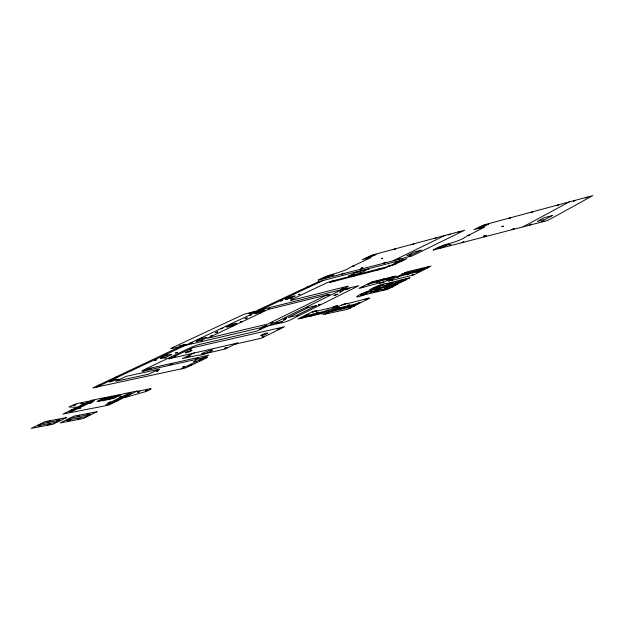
<?xml version="1.0" encoding="UTF-8"?>
<svg xmlns="http://www.w3.org/2000/svg" width="624" height="624" viewBox="0 0 624 624"><rect width="100%" height="100%" fill="white"/><g stroke="black" fill="none" stroke-linecap="round" stroke-linejoin="round"><path stroke-width="0.94" d="M103.678 400.218L97.102 401.544L105.066 397.558L91.658 400.249L62.938 414.071L108.748 405.101L137.413 390.936L123.029 393.884L114.075 398.128L102.695 400.85L108.576 397.855L112.562 396.677L107.367 399.477M375.882 254.545L370.43 257.096L366.241 258.242M366.226 258.227L371.709 255.661L375.905 254.514M389.017 280.706L388.573 281.143L413.696 274.927L431.044 266.058L407.246 271.752L389.08 280.675M388.237 266.549L384.766 268.273L329.823 282.415L333.427 280.699L393.151 265.184L406.84 258.734L318.568 281.674L257.626 310.276L261.526 309.613L243.68 314.426L171.062 348.309L171.007 348.769L185.89 345.173L178.589 347.373L92.836 387.894L185.593 367.949L207.379 357.583L207.379 357.162L202.925 358.051L208.611 355.22L149.175 368.41L143.668 371.038A7.051 0.796 -20 0 1 144.823 369.361L190.102 347.825A6.661 0.725 -19.6 0 1 200.109 344.292L256.534 331.157L268.492 325.751L284.942 322.015L289.115 320.533L358.706 285.753L341.211 289.809L348.262 286.447L347.662 286.221L293.186 299.887A5.881 0.577 -19 0 1 292.243 299.239L324.995 283.655A5.632 0.53 -18.8 0 1 333.427 280.699M523.052 226.816L569.267 201.903L592.8 195.647L548.582 220.03L546.133 220.896L433.15 250.107C443.438 243.134 456.573 243.571 466.713 236.207A4.352 0.406 -18 0 1 468.936 235.076L484.7 227.097L473.975 229.609L483.974 224.913L569.267 201.903M337.327 306.103L322.787 313.326L297.898 318.997L311.236 312.281A3.385 0.39 -18.9 0 1 316.719 310.526L316.937 310.557A3.385 0.39 -18.9 0 1 316.306 311.08L315.697 311.384L331.555 307.616L334.285 306.431A3.44 0.406 -18.8 0 1 337.553 305.542A3.44 0.406 -18.8 0 1 337.389 306.072L337.311 306.103M236.995 343.161L225.225 349.003L207.168 353.168A8.65 1.014 -19.6 0 1 198.822 355.033L182.458 358.574L194.353 352.825M181.381 368.854L203.19 358.082M268.905 325.634L341.531 289.762M389.282 266.183L402.503 259.654M110.526 398.845L116.08 396.123L109.036 399.142M393.214 260.754L445.029 235.42L464.763 230.178L412.277 255.871L318.193 280.176C328.575 273.803 341.172 273.476 351.421 266.768L370.952 257.595L362.209 259.607L372.731 254.927L445.029 235.42M112.952 398.354L120.994 394.329L106.985 397.16L98.186 401.326M100.558 400.85L107.585 397.847L102.024 400.553M96.634 387.075L184.486 345.743M185.64 345.197L260.465 309.988M261.448 309.527L323.957 280.106M124.441 397.683L146.539 391.349L149.783 389.735A4.641 0.608 -20.2 0 0 149.791 388.791L137.296 391.326M401.411 274.342L427.838 267.743M261.526 309.613L341.359 289.692M143.668 371.038L203.167 357.911M185.64 345.329L267.673 326.071M327.015 312.562L354.666 306.08M89.326 401.076L78.156 403.346A4.399 0.523 -20.6 0 0 72.212 405.428L68.952 406.981L76.44 407.277M316.602 312.881L318.388 312.312L316.602 312.881M543.988 220.974L541.983 221.598L543.988 220.974M314.839 311.306L312.686 312.062L314.839 311.306M91.962 402.394L89.957 403.127L91.962 402.394M151.577 368.386L148.988 369.353L151.577 368.386M587.2 197.27L585.328 197.87L587.2 197.27M312.445 315.307L310.635 315.939L312.445 315.307M40.607 425.685L38.501 426.512L40.607 425.685M261.175 312.39L259.646 312.936L261.175 312.39M308.529 314.613L306.751 315.245L308.529 314.613M308.677 307.063L307.008 307.624L308.677 307.063M79.326 415.584L77.197 416.364L79.326 415.584M302.546 317.632L300.76 318.232L302.546 317.632M169.018 358.823L237.76 342.989L235.693 344.019L261.043 338.286L284.567 326.75L192.917 347.685L169.018 358.823M298.132 315.292L296.392 315.877L298.132 315.292M290.121 296.735L288.67 297.219L290.121 296.735M282.329 321.586L280.004 322.366L282.329 321.586M279.794 328.513L277.563 329.269L279.794 328.513M279.88 322.163L277.555 322.943L279.88 322.163M49.912 421.2L47.837 421.964L49.912 421.2M277.438 322.741L275.122 323.521L277.438 322.741M488.288 224.242C473.164 232.05 477.22 226.45 488.288 224.266M282.118 300.503L280.652 301.018L282.118 300.503M409.82 277.789L399.984 282.867L377.637 288.179C356.522 295.558 381.615 282.695 386.545 283.585L409.82 277.789M273.055 322.312L270.949 323.053L273.055 322.312M202.355 359.432L200.047 360.235L202.355 359.432M266.518 325.502L262.657 326.867L266.518 325.502M397.753 284.131L387.574 289.372L365.071 294.668C343.723 302.063 369.275 288.998 374.283 289.91L397.753 284.131M269.732 308.342L268.226 308.849L269.732 308.342M226.925 347.498L224.453 348.387L226.925 347.498M191.147 364.978L188.783 365.836L191.147 364.978M531.593 224.219L529.612 224.835L531.593 224.219M332.896 274.685L326.89 277.524L322.452 278.733L328.466 275.878L332.896 274.685M259.787 310.814L258.289 311.321L259.787 310.814M532.405 212.035L530.299 212.69L532.405 212.035M96.993 411.715L83.008 418.642L60.216 422.916L74.209 416.083L96.993 411.715M255.161 311.758L253.18 312.429L255.161 311.758M253.118 312.273L251.137 312.936L253.118 312.273M251.207 314.863L249.694 315.37L251.207 314.863M247.112 317.944L245.045 318.669L247.112 317.944M450.746 244.678L449.249 245.146L450.746 244.678M241.933 321.516L240.365 322.07L241.925 321.539M264.498 336.227L262.197 337.03L264.498 336.227M448.578 244.296L442.884 247.174L437.775 248.531L443.485 245.638L448.578 244.296M449.99 234.257L448.321 234.811L449.99 234.257M514.02 228.805L511.696 229.554L514.02 228.805M195.874 360.89L193.97 361.569L195.874 360.89M395.827 282.805L394.079 283.358L395.827 282.805M232.807 325.837L231.215 326.399L232.807 325.837M231.894 323.957L230.334 324.511L231.878 323.989M159.245 369.197L148.418 374.236L115.705 381.264L126.266 376.334L159.245 369.197M66.682 417.526L52.697 424.328L31.2 428.353L45.17 421.645L66.682 417.526M510.611 217.909L508.552 218.548L510.611 217.909M383.495 289.24L381.732 289.856L383.495 289.24M503.357 226.169L501.86 226.637L503.357 226.169M222.737 328.271L221.161 328.832L222.737 328.271M217.612 331.882L215.514 332.654L217.612 331.882M184.649 366.428L182.754 367.138L184.649 366.428M89.216 413.712L87.048 414.508L89.216 413.712M212.238 335.579L210.639 336.172L212.238 335.579M558.667 204.953L556.522 205.616L558.667 204.953M389.938 265.247L388.456 265.715L389.938 265.247M117.889 400.491L115.783 401.263L117.889 400.491M421.184 250.154L413.509 253.937L406.762 255.731L414.469 251.924L421.184 250.154M485.098 235.677L483.538 236.184L485.098 235.677M202.472 340.213L200.85 340.805L202.472 340.213M190.063 355.789L187.691 356.671L190.063 355.789M202.121 337.99L200.499 338.559L202.121 337.99M552.24 215.608L545.415 219.313L537.311 221.442L544.19 217.706L552.24 215.608M80.675 407.87L78.624 408.619L80.675 407.87M191.474 348.878L189.376 349.619L191.474 348.878M308.888 286.837L306.844 287.539L308.888 286.837M363.113 268.281L361.07 268.96L363.113 268.281M59.241 419.437L57.158 420.248L59.241 419.437M181.67 345.306L179.494 346.078L181.67 345.306M185.827 344.331L183.651 345.095L185.827 344.331M175.781 356.374L173.675 357.154L175.781 356.374M396.763 261.885L395.304 262.384L396.763 261.885M147.654 390.008L145.595 390.78L147.654 390.008M183.745 344.822L181.568 345.587L183.745 344.822M177.247 352.404L175.539 353.005L177.247 352.404M463.749 241.956L461.565 242.697L463.749 241.956M469.568 235.131L468.125 235.622L469.568 235.131M158.512 370.516L156.671 371.202L158.512 370.516M251.082 312.788L249.116 313.49L251.082 312.788M139.807 391.591L137.756 392.363L139.807 391.591M166.67 357.419L164.97 358.043L166.67 357.419M167.029 354.76L165.36 355.376L167.029 354.76M129.168 394.93L127.109 395.702L129.168 394.93M172.637 363.753L169.978 364.681L172.637 363.753M410.998 255.77L409.227 256.37L410.998 255.77M285.605 319.34L283.28 320.128L285.605 319.34M156.437 359.752L154.752 360.376L156.437 359.752M428.766 266.885L426.387 267.649L428.766 266.885M459.935 231.582L458.273 232.144L459.935 231.582M121.516 396.474L119.473 397.238L121.516 396.474M261.113 328.747L259.373 329.363L261.113 328.747M423.766 269.155L422.074 269.724L423.766 269.155M418.891 271.697L417.16 272.259L418.891 271.697M110.23 402.02L108.163 402.8L110.23 402.02M414.063 274.435L411.957 275.145L414.063 274.435M405.405 280.106L403.65 280.691L405.405 280.106M413.665 271.674L411.98 272.236L413.665 271.674M408.751 274.217L407.059 274.794L408.751 274.217M398.502 281.424L396.755 282.009L398.502 281.424M406.754 272.392L404.422 273.14L406.754 272.392M393.182 286.517L391.396 287.118L393.182 286.517M79.895 418.322L77.727 419.133L79.895 418.322M118.498 379.244L116.704 379.907L118.498 379.244M403.712 274.154L402.02 274.7L403.712 274.154M398.767 276.705L397.067 277.251L398.767 276.705M386.256 287.812L384.485 288.405L386.256 287.812M70.005 420.186L67.86 420.989L70.005 420.186M392.644 279.731L390.569 280.433L392.644 279.731M84.825 403.861L82.828 404.57L84.825 403.861M343.496 288.14L341.921 288.686L343.496 288.14M384.602 285.199L382.871 285.776L384.602 285.199M393.354 276.736L391.7 277.298L393.354 276.736M82.906 403.112L80.941 403.845L82.906 403.112M367.411 298.841L365.157 299.559L367.411 298.841M388.378 279.287L386.708 279.848L388.378 279.287M73.531 409.297L71.518 410.054L73.531 409.297M383.393 282.025L381.326 282.688L383.393 282.025M372.216 291.595L370.445 292.165L372.216 291.595M360.048 302.468L358.184 303.061L360.048 302.468M75.949 404.524L73.991 405.249L75.949 404.524M375.492 287.422L373.768 287.984L375.492 287.422M383.69 279.146L382.052 279.708L383.69 279.146M379.462 283.187L384.384 281.97L396.146 275.972L372.115 281.837L358.901 288.382L380.344 282.719L379.462 283.187M354.221 305.518L352.357 306.142L354.221 305.518M351.179 307.492L348.574 308.365L351.179 307.492M402.675 260.341L400.865 260.949L402.675 260.341M378.682 281.697L377.029 282.251L378.682 281.697M49.928 423.969L47.806 424.757L49.928 423.969M363.043 293.818L361.28 294.38L363.043 293.818M400.686 258.469L398.908 259.046L400.686 258.469M349.526 304.957L347.693 305.573L349.526 304.957M374.166 281.525L372.536 282.079L374.166 281.525M198.214 358.106L195.523 359.057L198.214 358.106M355.399 275.356L353.27 276.05L355.399 275.356M343.668 307.999L341.819 308.623L343.668 307.999M100.121 384.969L97.523 385.928L100.121 384.969M413.673 244.054L411.754 244.67L413.673 244.054M369.127 284.068L367.489 284.622L369.127 284.068M333.793 275.332L332.42 275.785L333.793 275.332M286.455 318.084L284.739 318.677L286.455 318.084M345.361 304.083L343.161 304.824L345.361 304.083M192.325 342.615L190.694 343.192L192.325 342.615M362.918 287.087L360.898 287.773L362.918 287.087M379.22 269.217L377.052 269.919L379.22 269.217M339.167 307.406L337.35 308.014L339.167 307.406M292.001 298.022L290.534 298.529L292.001 298.022M333.278 310.44L331.445 311.056L333.278 310.44M335.86 306.345L333.668 307.078L335.86 306.345M328.084 312.897L325.525 313.755L328.084 312.897M386.069 262.283L383.994 262.954L386.069 262.283M328.411 309.949L326.609 310.549L328.411 309.949M117.452 376.826L114.91 377.754L117.452 376.826M322.491 312.975L320.674 313.583L322.491 312.975M368.449 269.162L366.998 269.63L368.449 269.162M349.268 288.358L347.123 289.076L349.268 288.358M346.889 288.951L344.752 289.669L346.889 288.951M395.195 249.031L393.307 249.647L395.195 249.031M341.983 291.385L339.83 292.11L341.983 291.385M344.526 289.536L342.389 290.261L344.526 289.536M382.637 258.203L381.272 258.648L382.637 258.203M337.818 294.154L334.004 295.433L337.818 294.154M395.873 263.71L394.048 264.319L395.873 263.71M320.229 304.294L318.544 304.863L320.229 304.294M329.761 294.419L327.803 295.082L329.761 294.419M362.606 267.782L361.218 268.25L362.606 267.782M357.575 271.986L356.148 272.454L357.575 271.986M435.88 238.072L433.945 238.711L435.88 238.072M349.892 275.683L348.442 276.151L349.892 275.683M575.406 200.468L573.542 201.029L575.406 200.468M360.805 272.86L359.346 273.335L360.805 272.86M335.642 280.449L333.567 281.151L335.642 280.449M299.965 294.247L298.506 294.746L299.965 294.247M352.856 266.167L354.151 265.762L352.856 266.167M344.042 273.281L342.046 273.952L344.042 273.281M486.509 236.02L484.255 236.746L486.509 236.02M319.839 281.705L317.842 282.383L319.839 281.705M341.609 305.066L322.982 314.629L347.747 309.208L369.034 298.545A3.526 0.421 -18.6 0 0 369.096 298.03A3.526 0.421 -18.6 0 0 365.687 298.958L346.921 303.802A3.463 0.413 -18.7 0 0 347.498 303.287L347.248 303.264A3.463 0.413 -18.7 0 0 341.609 305.066M389.789 286.447L382.879 290.059L387.059 289.045L393.955 285.433L389.789 286.447M401.957 280.09L395.273 283.577L399.422 282.571L406.084 279.076L401.957 280.09M357.591 303.56L354.588 305.136L333.676 310.05L336.718 308.49L357.591 303.56M421.832 269.989L419.312 271.307L399.227 276.299L401.778 274.989L421.832 269.989M367.333 291.899L360.329 295.503L364.369 294.528L371.358 290.924L367.333 291.899M379.673 285.558L372.902 289.045L376.912 288.062L383.674 284.583L379.673 285.558M325.962 311.025L322.904 312.585L302.991 317.273L306.072 315.721L325.962 311.025M391.42 277.571L388.853 278.881L369.634 283.663L372.232 282.352L391.42 277.571M316.571 305.471L296.182 315.627L288.062 317.554L308.521 307.421L316.571 305.471M131.336 393.159L109.613 403.868L105.791 404.625L127.514 393.931L131.336 393.159M90.441 414.375L85.777 416.676L66.784 420.264L71.448 417.986L90.441 414.375M327.124 294.856L267.673 324.059L207.121 338.38L267.899 309.559L327.124 294.856M60.232 420.116L55.567 422.386L37.651 425.771L42.315 423.532L60.232 420.116M94.31 400.663L72.556 411.161L68.991 411.863L90.745 401.38L94.31 400.663M163.082 358.012A6.053 0.655 -19.8 0 0 171.694 354.37A6.053 0.655 -19.8 0 0 163.207 356.764A6.053 0.655 -19.8 0 0 163.082 358.012M256.745 313.349A5.382 0.53 -19.2 0 0 264.779 310.19A5.382 0.53 -19.2 0 0 257.626 312.078A5.382 0.53 -19.2 0 0 256.745 313.349M198.853 340.86A5.78 0.608 -19.5 0 0 206.926 337.459A5.78 0.608 -19.5 0 0 198.643 339.823A5.78 0.608 -19.5 0 0 198.853 340.86M228.033 326.843A5.569 0.569 -19.3 0 0 236.699 323.513A5.569 0.569 -19.3 0 0 229.936 325.159A5.569 0.569 -19.3 0 0 228.033 326.843M110.955 381.654A3.736 0.413 -20.2 0 0 116.415 379.345A3.736 0.413 -20.2 0 0 111.353 380.749A3.736 0.413 -20.2 0 0 110.955 381.654M287.243 299.083A5.195 0.499 -19 0 0 295.175 296.049A5.195 0.499 -19 0 0 288.538 297.742A5.195 0.499 -19 0 0 287.243 299.083M354.089 274.778A8.089 0.764 -18.6 0 0 366.101 270.176A8.089 0.764 -18.6 0 0 355.189 273.023A8.089 0.764 -18.6 0 0 354.089 274.778M203.338 354.011A6.053 0.71 -19.6 0 0 212.605 350.298A6.053 0.71 -19.6 0 0 204.992 352.147A6.053 0.71 -19.6 0 0 203.338 354.011M261.869 335.478A3.806 0.46 -19.3 0 0 267.743 333.177A3.806 0.46 -19.3 0 0 262.985 334.269A3.806 0.46 -19.3 0 0 261.869 335.478M186.763 352.607A3.604 0.398 -19.7 0 0 192.013 350.431A3.604 0.398 -19.7 0 0 187.091 351.757A3.604 0.398 -19.7 0 0 186.763 352.607M387.27 285.199A4.111 0.468 -18.4 0 0 393.307 282.836A4.111 0.468 -18.4 0 0 387.652 284.224A4.111 0.468 -18.4 0 0 387.27 285.199M374.845 291.65A4.181 0.484 -18.5 0 0 381.007 289.232A4.181 0.484 -18.5 0 0 375.313 290.612A4.181 0.484 -18.5 0 0 374.845 291.65"/></g></svg>
